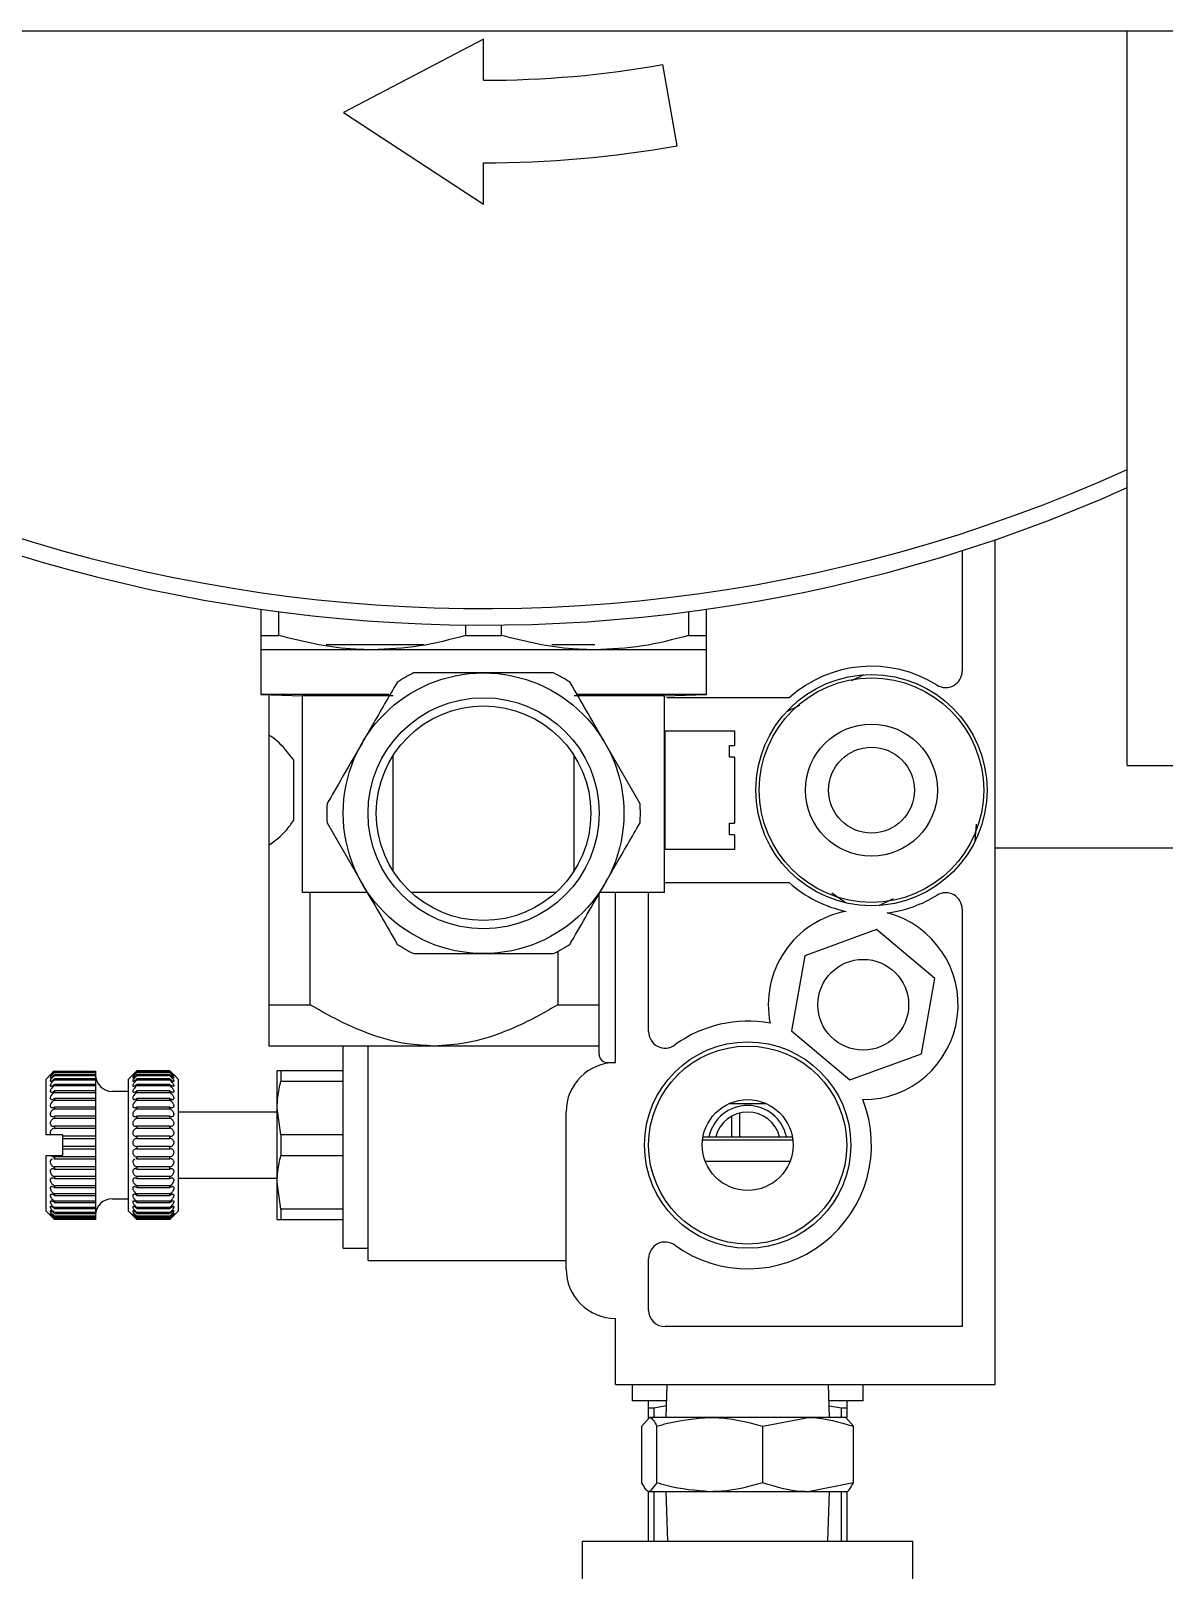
# Model space of a CAD drawing. Header units: inches. Extents: x -347369 to -260369, y 119522 to 149869.
# Drawn here: x -326406.1 to -326337.4, y 136910.9 to 137004.2 of the extents above; entities that cross this region are included whole.
import ezdxf

# ---------------------------------------------------------------- set-up
doc = ezdxf.new("R2010")
doc.units = ezdxf.units.IN
doc.header["$LTSCALE"] = 300
doc.layers.add('MACCHINA', color=40, linetype='Continuous')
doc.layers.add('QUOTE', color=7, linetype='Continuous')

# ---------------------------------------------------------------- blocks, each defined once
blk = doc.blocks.new('A$C27be3406')
at = {"layer": 'MACCHINA'}
for p, q in [((-1220, -1995.5), (-389.21, -1995.5)), ((-956, -2040), (-956, -1995.5)), ((-995, -1996), (-1003.484, -2000.444)), ((-995, -1998.5), (-995, -1996)), ((-983.279, -2002.475), (-984.147, -1997.55)), ((-1003.484, -2000.444), (-995, -2006)), ((-995, -2006), (-995, -2003.5)), ((-964, -2077.5), (-964, -2026.329)), ((-966, -2026.99), (-966, -2034.289)), ((-1008.5, -2030.541), (-1008.5, -2032.134)), ((-1007.412, -2032.134), (-1007.412, -2030.69)), ((-982.588, -2030.69), (-982.588, -2032.134)), ((-981.5, -2032.134), (-981.5, -2030.541)), ((-996.088, -2031.494), (-996.088, -2032.134)), ((-993.912, -2032.134), (-993.912, -2031.494)), ((-1008.5, -2032.134), (-1007.412, -2032.134)), ((-998.596, -2032.7), (-1004.533, -2032.7)), ((-996.088, -2032.134), (-993.912, -2032.134)), ((-988.25, -2032.7), (-990.855, -2032.7)), ((-982.588, -2032.134), (-981.5, -2032.134)), ((-1008.5, -2033), (-1008.5, -2035.7)), ((-981.5, -2033), (-1008.5, -2033)), ((-981.5, -2035.7), (-981.5, -2033)), ((-990.757, -2034.4), (-995, -2034.4)), ((-971.966, -2034.516), (-972.71, -2034.872)), ((-1008.5, -2035.7), (-1005.97, -2035.794)), ((-1000.731, -2035.7), (-1008.5, -2035.7)), ((-1008, -2035.719), (-1008, -2054.5)), ((-981.5, -2035.7), (-989.312, -2035.7)), ((-984.03, -2035.794), (-981.5, -2035.7)), ((-1000.485, -2035.794), (-1005.97, -2035.794)), ((-1005.97, -2047.7), (-1005.97, -2035.794)), ((-984.03, -2035.794), (-989.515, -2035.794)), ((-984.03, -2047.7), (-984.03, -2035.794)), ((-976.489, -2035.9), (-983.891, -2035.9)), ((-975.85, -2036.377), (-976.652, -2036.761)), ((-984, -2037.9), (-979.8, -2037.9)), ((-984, -2045.1), (-984, -2037.9)), ((-979.8, -2037.9), (-979.8, -2038.8)), ((-1000.485, -2046.388), (-1000.485, -2039.412)), ((-989.515, -2046.388), (-989.515, -2039.412)), ((-985.517, -2042.324), (-987.639, -2038.65)), ((-980.1, -2039.5), (-980.1, -2038.8)), ((-980.1, -2038.8), (-979.8, -2038.8)), ((-1006.5, -2043.318), (-1006.5, -2039.682)), ((-979.8, -2039.5), (-980.1, -2039.5)), ((-979.8, -2039.5), (-979.8, -2043.5)), ((-956, -2040), (-808.5, -2040)), ((-1004.483, -2043.476), (-1002.361, -2047.15)), ((-980.1, -2044.2), (-980.1, -2043.5)), ((-980.1, -2043.5), (-979.8, -2043.5)), ((-965.218, -2044.588), (-965.14, -2043.569)), ((-979.8, -2044.2), (-980.1, -2044.2)), ((-979.8, -2044.2), (-979.8, -2045.1)), ((-964, -2045), (-884, -2045)), ((-979.8, -2045.1), (-984, -2045.1)), ((-1002.044, -2047.7), (-1005.97, -2047.7)), ((-1005.5, -2054.5), (-1005.5, -2047.7)), ((-990.617, -2047.7), (-999.383, -2047.7)), ((-988, -2057.5), (-988, -2047.776)), ((-984.03, -2047.7), (-987.956, -2047.7)), ((-987, -2058), (-987, -2047.7)), ((-985, -2056.126), (-985, -2047.7)), ((-984.03, -2047.1), (-976.489, -2047.1)), ((-973.908, -2047.729), (-973.028, -2048.331)), ((-971.034, -2048.484), (-970.16, -2048.065)), ((-966, -2048.711), (-966, -2074)), ((-971.198, -2049.951), (-975.538, -2051.531)), ((-967.66, -2052.92), (-971.198, -2049.951)), ((-999.243, -2051.4), (-995, -2051.4)), ((-990.5, -2051.267), (-990.5, -2054.5)), ((-975.538, -2051.531), (-976.34, -2056.08)), ((-968.462, -2057.469), (-967.66, -2052.92)), ((-1008, -2054.5), (-1005.5, -2054.5)), ((-990.5, -2054.5), (-988, -2054.5)), ((-976.34, -2056.08), (-972.802, -2059.049)), ((-988, -2057), (-1008, -2057)), ((-1003.5, -2069.25), (-1003.5, -2057)), ((-1002, -2070), (-1002, -2057)), ((-987.5, -2058), (-987, -2058)), ((-972.802, -2059.049), (-968.462, -2057.469)), ((-1021.248, -2058.748), (-1021.5, -2059)), ((-1021.5, -2062.375), (-1021.5, -2059)), ((-1021, -2058.507), (-1021, -2058.516)), ((-1021, -2058.516), (-1018.5, -2058.516)), ((-1021, -2058.585), (-1021, -2058.612)), ((-1018.5, -2058.585), (-1021, -2058.585)), ((-1021, -2058.612), (-1018.5, -2058.612)), ((-1021, -2058.75), (-1021, -2058.794)), ((-1018.5, -2058.75), (-1021, -2058.75)), ((-1021, -2058.794), (-1018.5, -2058.794)), ((-1021, -2058.997), (-1021, -2059.057)), ((-1018.5, -2058.997), (-1021, -2058.997)), ((-1021, -2059.057), (-1018.5, -2059.057)), ((-1018.5, -2058.516), (-1018.5, -2067.5)), ((-1016.248, -2058.748), (-1016.5, -2059)), ((-1016.5, -2067), (-1016.5, -2059)), ((-1016, -2058.507), (-1016, -2058.516)), ((-1014, -2058.507), (-1016, -2058.507)), ((-1016, -2058.585), (-1016, -2058.612)), ((-1014, -2058.585), (-1016, -2058.585)), ((-1016, -2058.612), (-1014, -2058.612)), ((-1016, -2058.75), (-1016, -2058.794)), ((-1014, -2058.75), (-1016, -2058.75)), ((-1016, -2058.794), (-1014, -2058.794)), ((-1016, -2058.997), (-1016, -2059.057)), ((-1014, -2058.997), (-1016, -2058.997)), ((-1016, -2059.057), (-1014, -2059.057)), ((-1014, -2058.516), (-1014, -2058.507)), ((-1014, -2058.612), (-1014, -2058.585)), ((-1014, -2058.794), (-1014, -2058.75)), ((-1014, -2059.057), (-1014, -2058.997)), ((-1013.5, -2059), (-1013.752, -2058.748)), ((-1013.5, -2059), (-1013.5, -2067)), ((-1007.5, -2067.5), (-1007.5, -2058.5)), ((-1007.283, -2058.5), (-1007.283, -2059.126)), ((-1003.5, -2058.5), (-1007.283, -2058.5)), ((-1021, -2059.322), (-1021, -2059.397)), ((-1018.5, -2059.322), (-1021, -2059.322)), ((-1021, -2059.397), (-1018.5, -2059.397)), ((-1021, -2059.719), (-1021, -2059.808)), ((-1018.5, -2059.719), (-1021, -2059.719)), ((-1021, -2059.808), (-1018.5, -2059.808)), ((-1016.5, -2059.75), (-1017.5, -2059.75)), ((-1016, -2059.322), (-1016, -2059.397)), ((-1014, -2059.322), (-1016, -2059.322)), ((-1016, -2059.397), (-1014, -2059.397)), ((-1016, -2059.719), (-1016, -2059.808)), ((-1014, -2059.719), (-1016, -2059.719)), ((-1016, -2059.808), (-1014, -2059.808)), ((-1014, -2059.397), (-1014, -2059.322)), ((-1014, -2059.808), (-1014, -2059.719)), ((-1007.283, -2059.126), (-1003.5, -2059.126)), ((-1021, -2060.179), (-1021, -2060.28)), ((-1018.5, -2060.179), (-1021, -2060.179)), ((-1021, -2060.28), (-1018.5, -2060.28)), ((-1021, -2060.695), (-1021, -2060.806)), ((-1018.5, -2060.695), (-1021, -2060.695)), ((-1021, -2060.806), (-1018.5, -2060.806)), ((-1016, -2060.179), (-1016, -2060.28)), ((-1014, -2060.179), (-1016, -2060.179)), ((-1016, -2060.28), (-1014, -2060.28)), ((-1016, -2060.695), (-1016, -2060.806)), ((-1014, -2060.695), (-1016, -2060.695)), ((-1016, -2060.806), (-1014, -2060.806)), ((-1014, -2060.28), (-1014, -2060.179)), ((-1014, -2060.806), (-1014, -2060.695)), ((-1007.283, -2062.374), (-1007.5, -2060.75)), ((-977.854, -2060.5), (-980.146, -2060.5)), ((-1021, -2061.255), (-1021, -2061.374)), ((-1018.5, -2061.255), (-1021, -2061.255)), ((-1021, -2061.374), (-1018.5, -2061.374)), ((-1021, -2061.849), (-1021, -2061.974)), ((-1018.5, -2061.849), (-1021, -2061.849)), ((-1016, -2061.255), (-1016, -2061.374)), ((-1014, -2061.255), (-1016, -2061.255)), ((-1016, -2061.374), (-1014, -2061.374)), ((-1016, -2061.849), (-1016, -2061.974)), ((-1014, -2061.849), (-1016, -2061.849)), ((-1014, -2061.374), (-1014, -2061.255)), ((-1014, -2061.974), (-1014, -2061.849)), ((-1007.5, -2061), (-1013.5, -2061)), ((-990, -2070.5), (-990, -2061)), ((-979.954, -2062.5), (-979.954, -2061.242)), ((-979.5, -2061.064), (-979.5, -2062.5)), ((-1020.5, -2062.375), (-1021.5, -2062.375)), ((-1021, -2061.974), (-1018.5, -2061.974)), ((-1020.5, -2062.375), (-1020.5, -2063.625)), ((-1018.5, -2062.466), (-1020.5, -2062.466)), ((-1020.5, -2062.593), (-1018.5, -2062.593)), ((-1016, -2061.974), (-1014, -2061.974)), ((-1016, -2062.466), (-1016, -2062.593)), ((-1014, -2062.466), (-1016, -2062.466)), ((-1016, -2062.593), (-1014, -2062.593)), ((-1014, -2062.593), (-1014, -2062.466)), ((-1007.283, -2062.374), (-1007.283, -2063.626)), ((-1003.5, -2062.374), (-1007.283, -2062.374)), ((-976.266, -2062.7), (-981.734, -2062.7)), ((-981.704, -2062.5), (-976.296, -2062.5)), ((-1021.5, -2067), (-1021.5, -2063.625)), ((-1021.5, -2063.625), (-1020.5, -2063.625)), ((-1018.5, -2063.718), (-1021, -2063.718)), ((-1021, -2063.718), (-1021, -2063.844)), ((-1018.5, -2063.093), (-1020.5, -2063.093)), ((-1020.5, -2063.221), (-1018.5, -2063.221)), ((-1016, -2063.093), (-1016, -2063.221)), ((-1014, -2063.093), (-1016, -2063.093)), ((-1016, -2063.221), (-1014, -2063.221)), ((-1016, -2063.718), (-1016, -2063.844)), ((-1014, -2063.718), (-1016, -2063.718)), ((-1014, -2063.221), (-1014, -2063.093)), ((-1014, -2063.844), (-1014, -2063.718)), ((-1007.283, -2063.626), (-1003.5, -2063.626)), ((-1021, -2063.844), (-1021.052, -2063.846)), ((-1021, -2063.844), (-1018.5, -2063.844)), ((-1021, -2064.329), (-1021, -2064.451)), ((-1018.5, -2064.329), (-1021, -2064.329)), ((-1021, -2064.451), (-1018.5, -2064.451)), ((-1016, -2063.844), (-1016.052, -2063.846)), ((-1016, -2063.844), (-1014, -2063.844)), ((-1016, -2064.329), (-1016, -2064.451)), ((-1014, -2064.329), (-1016, -2064.329)), ((-1016, -2064.451), (-1014, -2064.451)), ((-1014, -2064.451), (-1014, -2064.329)), ((-976.438, -2064), (-981.562, -2064)), ((-1021, -2064.915), (-1021, -2065.03)), ((-1018.5, -2064.915), (-1021, -2064.915)), ((-1021, -2065.03), (-1018.5, -2065.03)), ((-1021, -2065.463), (-1021, -2065.569)), ((-1018.5, -2065.463), (-1021, -2065.463)), ((-1021, -2065.569), (-1018.5, -2065.569)), ((-1016, -2064.915), (-1016, -2065.03)), ((-1014, -2064.915), (-1016, -2064.915)), ((-1016, -2065.03), (-1014, -2065.03)), ((-1016, -2065.463), (-1016, -2065.569)), ((-1014, -2065.463), (-1016, -2065.463)), ((-1016, -2065.569), (-1014, -2065.569)), ((-1014, -2065.03), (-1014, -2064.915)), ((-1014, -2065.569), (-1014, -2065.463)), ((-1013.5, -2065), (-1007.5, -2065)), ((-1007.283, -2066.874), (-1007.5, -2065.25)), ((-1021, -2065.963), (-1021, -2066.058)), ((-1018.5, -2065.963), (-1021, -2065.963)), ((-1021, -2066.058), (-1018.5, -2066.058)), ((-1021, -2066.406), (-1021, -2066.488)), ((-1018.5, -2066.406), (-1021, -2066.406)), ((-1021, -2066.488), (-1018.5, -2066.488)), ((-1017.5, -2066.25), (-1016.5, -2066.25)), ((-1016, -2065.963), (-1016, -2066.058)), ((-1014, -2065.963), (-1016, -2065.963)), ((-1016, -2066.058), (-1014, -2066.058)), ((-1016, -2066.406), (-1016, -2066.488)), ((-1014, -2066.406), (-1016, -2066.406)), ((-1016, -2066.488), (-1014, -2066.488)), ((-1014, -2066.058), (-1014, -2065.963)), ((-1014, -2066.488), (-1014, -2066.406)), ((-1021.5, -2067), (-1021, -2067.5)), ((-1021, -2066.782), (-1021, -2066.85)), ((-1018.5, -2066.782), (-1021, -2066.782)), ((-1021, -2066.85), (-1018.5, -2066.85)), ((-1021, -2067.084), (-1021, -2067.137)), ((-1018.5, -2067.084), (-1021, -2067.084)), ((-1021, -2067.137), (-1018.5, -2067.137)), ((-1021, -2067.308), (-1021, -2067.343)), ((-1018.5, -2067.308), (-1021, -2067.308)), ((-1021, -2067.343), (-1018.5, -2067.343)), ((-1021, -2067.447), (-1021, -2067.465)), ((-1018.5, -2067.447), (-1021, -2067.447)), ((-1016.5, -2067), (-1016, -2067.5)), ((-1016, -2066.782), (-1016, -2066.85)), ((-1014, -2066.782), (-1016, -2066.782)), ((-1016, -2066.85), (-1014, -2066.85)), ((-1016, -2067.084), (-1016, -2067.137)), ((-1014, -2067.084), (-1016, -2067.084)), ((-1016, -2067.137), (-1014, -2067.137)), ((-1016, -2067.308), (-1016, -2067.343)), ((-1014, -2067.308), (-1016, -2067.308)), ((-1016, -2067.343), (-1014, -2067.343)), ((-1016, -2067.447), (-1016, -2067.465)), ((-1014, -2067.447), (-1016, -2067.447)), ((-1014, -2066.85), (-1014, -2066.782)), ((-1014, -2067.5), (-1013.5, -2067)), ((-1014, -2067.137), (-1014, -2067.084)), ((-1014, -2067.343), (-1014, -2067.308)), ((-1014, -2067.465), (-1014, -2067.447)), ((-1003.5, -2066.874), (-1007.283, -2066.874)), ((-1007.283, -2066.874), (-1007.283, -2067.5)), ((-1021, -2067.465), (-1018.5, -2067.465)), ((-1021, -2067.5), (-1021, -2067.5)), ((-1018.5, -2067.5), (-1021, -2067.5)), ((-1016, -2067.465), (-1014, -2067.465)), ((-1016, -2067.5), (-1016, -2067.5)), ((-1014, -2067.5), (-1016, -2067.5)), ((-1014, -2067.5), (-1014, -2067.5)), ((-1007.283, -2067.5), (-1003.5, -2067.5)), ((-1003.5, -2069.25), (-1002, -2069.25)), ((-1002, -2070), (-990, -2070)), ((-985, -2073), (-985, -2069.874)), ((-987, -2077.5), (-987, -2073.5)), ((-966, -2074), (-984, -2074)), ((-987, -2077.5), (-964, -2077.5)), ((-986, -2077.5), (-986, -2078.5)), ((-983.888, -2077.5), (-983.958, -2079.5)), ((-974.042, -2079.5), (-974.112, -2077.5)), ((-972, -2078.5), (-972, -2077.5)), ((-983.923, -2078.5), (-986, -2078.5)), ((-972, -2078.5), (-974.077, -2078.5)), ((-985.403, -2080.036), (-984.948, -2079.5)), ((-984.678, -2078.933), (-985, -2078.933)), ((-985, -2079.561), (-985, -2078.933)), ((-973, -2079.5), (-984.948, -2079.5)), ((-983.934, -2078.792), (-984.678, -2078.933)), ((-984.678, -2078.933), (-984.678, -2079.5)), ((-978.089, -2080.036), (-975.343, -2079.5)), ((-973.322, -2078.933), (-974.066, -2078.813)), ((-973.322, -2079.5), (-973.322, -2078.933)), ((-973, -2078.933), (-973.322, -2078.933)), ((-972.597, -2080.036), (-973.052, -2079.5)), ((-973, -2078.933), (-973, -2079.5)), ((-985.403, -2083.464), (-985.403, -2080.036)), ((-984.493, -2083.464), (-984.493, -2080.036)), ((-978.089, -2083.464), (-978.089, -2080.036)), ((-972.597, -2083.464), (-972.597, -2080.036)), ((-985, -2087), (-985, -2084.006)), ((-984.493, -2083.464), (-984.948, -2084)), ((-973, -2084), (-984.948, -2084)), ((-984.678, -2084), (-984.678, -2087)), ((-983.958, -2084), (-983.854, -2087)), ((-972.597, -2083.464), (-975.343, -2084)), ((-974.146, -2087), (-974.042, -2084)), ((-973.322, -2087), (-973.322, -2084)), ((-973, -2084), (-973, -2087)), ((-989, -2087), (-969, -2087)), ((-989, -2137), (-989, -2087)), ((-969, -2137), (-969, -2087))]:
    blk.add_line(p, q, dxfattribs=at)
at = {"layer": 'MACCHINA', "flags": 128}
for points in [[(-1021.11, -2063.847), (-1021.114, -2063.847), (-1021.186, -2063.884), (-1021.226, -2063.933), (-1021.246, -2063.986), (-1021.249, -2064.049), (-1021.237, -2064.106), (-1021.205, -2064.173), (-1021.145, -2064.247), (-1021.046, -2064.313), (-1021, -2064.329)], [(-1016.11, -2063.847), (-1016.114, -2063.847), (-1016.186, -2063.884), (-1016.226, -2063.933), (-1016.246, -2063.986), (-1016.249, -2064.049), (-1016.237, -2064.106), (-1016.205, -2064.173), (-1016.145, -2064.247), (-1016.046, -2064.313), (-1016, -2064.329)]]:
    blk.add_lwpolyline(points, dxfattribs=at)
at = {"layer": 'MACCHINA'}
for centre, radius in [((-995, -2042.9), 8.5), ((-971.5, -2041.5), 7), ((-971.5, -2041.5), 6.8), ((-995, -2042.9), 7), ((-995, -2042.9), 6.5), ((-971.5, -2041.5), 4), ((-971.5, -2041.5), 2.6), ((-972, -2054.5), 2.75), ((-979, -2063), 6.25), ((-979, -2063), 6), ((-979, -2063), 2.75)]:
    blk.add_circle(centre, radius, dxfattribs=at)
for centre, radius, start, end in [((-995, -1936), 62.5, 270, 280), ((-995, -1936), 94.5, 224.84682, 294.37446), ((-995, -1936), 67.5, 270, 280), ((-995, -1936), 95.5, 229.43756, 294.10292), ((-995, -2042.9), 9.5, 116.52535, 123.47465), ((-995, -2042.9), 9.5, 56.52535, 63.47465), ((-971.5, -2041.5), 7.5, 58.03428, 131.69755), ((-967, -2034.289), 1, 238.03428, 0), ((-995, -2042.9), 9.5, 176.52535, 183.47465), ((-995, -2042.9), 9.5, 356.52535, 3.47465), ((-971.5, -2041.5), 7.5, 228.30245, 258.24349), ((-971.5, -2041.5), 7.5, 277.35132, 301.96572), ((-967, -2048.711), 1, 0, 121.96572), ((-972, -2054.5), 5.75, 100.30035, 191.27803), ((-972, -2054.5), 5.75, 269.77705, 75.29445), ((-995, -2042.9), 9.5, 236.52535, 243.47465), ((-995, -2042.9), 9.5, 296.52535, 303.47465), ((-984, -2056.126), 1, 180, 306.03188), ((-979, -2063), 7.5, 79.54453, 126.03188), ((-987, -2061), 3, 90, 180), ((-987.5, -2057.5), 0.5, 180, 270), ((-1017.5, -2058.75), 1, 180, 270), ((-979, -2063), 7.5, 233.96812, 21.51055), ((-979, -2063), 2.4, 12.0247, 167.87663), ((-979, -2063), 2, 14.47751, 165.5848), ((-1017.5, -2067.25), 1, 90, 180), ((-984, -2069.874), 1, 53.96812, 180), ((-987, -2070.5), 3, 180, 270), ((-984, -2073), 1, 180, 270)]:
    blk.add_arc(centre, radius, start, end, dxfattribs=at)
for points, knots in [([(-1008.5, -2032.134), (-1008.5, -2032.329), (-1008.5, -2032.833), (-1008.5, -2032.937), (-1008.5, -2033)], [0, 0, 0, 0, 0.38716, 1, 1, 1, 1]), ([(-1001.75, -2033), (-1002.197, -2032.991), (-1004.105, -2032.951), (-1005.978, -2032.488), (-1007.412, -2032.134)], [0, 0, 0, 0, 0.2341, 1, 1, 1, 1]), ([(-996.088, -2032.134), (-997.013, -2032.379), (-998.877, -2032.872), (-1000.788, -2032.957), (-1001.75, -2033)], [0, 0, 0, 0, 0.496416, 1, 1, 1, 1]), ([(-988.25, -2033), (-988.697, -2032.991), (-990.605, -2032.951), (-992.478, -2032.488), (-993.912, -2032.134)], [0, 0, 0, 0, 0.2340995, 1, 1, 1, 1]), ([(-982.588, -2032.134), (-983.513, -2032.379), (-985.377, -2032.872), (-987.288, -2032.957), (-988.25, -2033)], [0, 0, 0, 0, 0.496416, 1, 1, 1, 1]), ([(-981.5, -2033), (-981.5, -2032.937), (-981.5, -2032.833), (-981.5, -2032.329), (-981.5, -2032.134)], [0, 0, 0, 0, 0.61284, 1, 1, 1, 1]), ([(-995, -2034.4), (-995.116, -2034.4), (-996.545, -2034.4), (-997.951, -2034.4), (-999.243, -2034.4)], [0, 0, 0, 0, 0.081453, 1, 1, 1, 1]), ([(-1000.24, -2034.976), (-1000.74, -2035.842), (-1001.441, -2037.056), (-1002.156, -2038.295), (-1002.361, -2038.65)], [0, 0, 0, 0, 0.713941, 1, 1, 1, 1]), ([(-987.639, -2038.65), (-987.697, -2038.549), (-988.411, -2037.312), (-989.114, -2036.094), (-989.76, -2034.976)], [0, 0, 0, 0, 0.081453, 1, 1, 1, 1]), ([(-1006.5, -2039.682), (-1006.831, -2039.251), (-1007.314, -2038.62), (-1007.835, -2038.28), (-1008, -2038.172)], [0, 0, 0, 0, 0.6843537, 1, 1, 1, 1]), ([(-1002.361, -2038.65), (-1003.001, -2039.758), (-1003.717, -2040.998), (-1004.409, -2042.197), (-1004.483, -2042.324)], [0, 0, 0, 0, 0.894191, 1, 1, 1, 1]), ([(-1008, -2044.828), (-1007.638, -2044.57), (-1007.106, -2044.192), (-1006.647, -2043.53), (-1006.5, -2043.318)], [0, 0, 0, 0, 0.6802041, 1, 1, 1, 1]), ([(-987.639, -2047.15), (-987.434, -2046.795), (-986.718, -2045.556), (-986.018, -2044.342), (-985.517, -2043.476)], [0, 0, 0, 0, 0.286059, 1, 1, 1, 1]), ([(-1002.361, -2047.15), (-1002.303, -2047.251), (-1001.589, -2048.488), (-1000.886, -2049.706), (-1000.24, -2050.824)], [0, 0, 0, 0, 0.081453, 1, 1, 1, 1]), ([(-989.76, -2050.824), (-989.687, -2050.697), (-988.994, -2049.498), (-988.279, -2048.258), (-987.639, -2047.15)], [0, 0, 0, 0, 0.1058091, 1, 1, 1, 1]), ([(-995, -2051.4), (-994.884, -2051.4), (-993.455, -2051.4), (-992.049, -2051.4), (-990.757, -2051.4)], [0, 0, 0, 0, 0.081453, 1, 1, 1, 1]), ([(-1008, -2054.5), (-1008, -2054.782), (-1008, -2055.45), (-1008, -2056.316), (-1008, -2056.907), (-1008, -2056.973), (-1008, -2057)], [0, 0, 0, 0, 0.210801, 0.499638, 0.794871, 1, 1, 1, 1]), ([(-998, -2057), (-998.547, -2056.973), (-999.863, -2056.908), (-1001.904, -2056.323), (-1003.843, -2055.459), (-1005.013, -2054.782), (-1005.5, -2054.5)], [0, 0, 0, 0, 0.205126, 0.49303, 0.789201, 1, 1, 1, 1]), ([(-990.5, -2054.5), (-990.855, -2054.708), (-991.895, -2055.315), (-993.715, -2056.177), (-995.882, -2056.876), (-997.346, -2056.962), (-998, -2057)], [0, 0, 0, 0, 0.154282, 0.451586, 0.754977, 1, 1, 1, 1]), ([(-1021, -2058.516), (-1021.039, -2058.555), (-1021.105, -2058.621), (-1021.182, -2058.703), (-1021.226, -2058.754), (-1021.249, -2058.784), (-1021.252, -2058.796), (-1021.238, -2058.792), (-1021.203, -2058.768), (-1021.138, -2058.715), (-1021.065, -2058.649), (-1021.015, -2058.6), (-1021, -2058.585)], [0, 0, 0, 0, 0.173985, 0.295193, 0.383236, 0.452669, 0.522467, 0.584636, 0.665137, 0.776205, 0.930891, 1, 1, 1, 1]), ([(-1021, -2058.612), (-1021.039, -2058.651), (-1021.105, -2058.716), (-1021.182, -2058.804), (-1021.226, -2058.863), (-1021.249, -2058.901), (-1021.252, -2058.922), (-1021.238, -2058.927), (-1021.203, -2058.913), (-1021.138, -2058.87), (-1021.065, -2058.811), (-1021.015, -2058.764), (-1021, -2058.75)], [0, 0, 0, 0, 0.173985, 0.295193, 0.383236, 0.452669, 0.522467, 0.584636, 0.665137, 0.776205, 0.930891, 1, 1, 1, 1]), ([(-1021, -2058.794), (-1021.039, -2058.831), (-1021.105, -2058.895), (-1021.182, -2058.987), (-1021.226, -2059.052), (-1021.249, -2059.098), (-1021.252, -2059.127), (-1021.238, -2059.141), (-1021.203, -2059.138), (-1021.138, -2059.106), (-1021.065, -2059.054), (-1021.015, -2059.01), (-1021, -2058.997)], [0, 0, 0, 0, 0.1739848, 0.2951933, 0.3832359, 0.452669, 0.522467, 0.584636, 0.6651371, 0.7762046, 0.9308915, 1, 1, 1, 1]), ([(-1021, -2059.057), (-1021.039, -2059.093), (-1021.105, -2059.154), (-1021.182, -2059.249), (-1021.226, -2059.318), (-1021.249, -2059.371), (-1021.252, -2059.408), (-1021.238, -2059.431), (-1021.203, -2059.437), (-1021.138, -2059.418), (-1021.065, -2059.374), (-1021.015, -2059.334), (-1021, -2059.322)], [0, 0, 0, 0, 0.173985, 0.295193, 0.383236, 0.452669, 0.522467, 0.584636, 0.665137, 0.776205, 0.930891, 1, 1, 1, 1]), ([(-1021.248, -2058.748), (-1021.249, -2058.749), (-1021.251, -2058.751), (-1021.237, -2058.738), (-1021.203, -2058.706), (-1021.138, -2058.643), (-1021.065, -2058.572), (-1021.015, -2058.522), (-1021, -2058.507)], [0, 0, 0, 0, 0.04548, 0.169747, 0.330657, 0.552665, 0.861862, 1, 1, 1, 1]), ([(-1021, -2058.507), (-1021.04, -2058.546), (-1021.087, -2058.593), (-1021.127, -2058.632), (-1021.133, -2058.638)], [0, 0, 0, 0, 0.842811, 1, 1, 1, 1]), ([(-1016, -2058.516), (-1016.039, -2058.555), (-1016.105, -2058.621), (-1016.182, -2058.703), (-1016.226, -2058.754), (-1016.249, -2058.784), (-1016.252, -2058.796), (-1016.238, -2058.792), (-1016.203, -2058.768), (-1016.138, -2058.715), (-1016.065, -2058.649), (-1016.015, -2058.6), (-1016, -2058.585)], [0, 0, 0, 0, 0.173985, 0.295193, 0.383236, 0.452669, 0.522467, 0.584636, 0.665137, 0.776205, 0.930891, 1, 1, 1, 1]), ([(-1016, -2058.612), (-1016.039, -2058.651), (-1016.105, -2058.716), (-1016.182, -2058.804), (-1016.226, -2058.863), (-1016.249, -2058.901), (-1016.252, -2058.922), (-1016.238, -2058.927), (-1016.203, -2058.913), (-1016.138, -2058.87), (-1016.065, -2058.811), (-1016.015, -2058.764), (-1016, -2058.75)], [0, 0, 0, 0, 0.173985, 0.295193, 0.383236, 0.452669, 0.522467, 0.584636, 0.665137, 0.776205, 0.930891, 1, 1, 1, 1]), ([(-1016, -2058.794), (-1016.039, -2058.831), (-1016.105, -2058.895), (-1016.182, -2058.987), (-1016.226, -2059.052), (-1016.249, -2059.098), (-1016.252, -2059.127), (-1016.238, -2059.141), (-1016.203, -2059.138), (-1016.138, -2059.106), (-1016.065, -2059.054), (-1016.015, -2059.01), (-1016, -2058.997)], [0, 0, 0, 0, 0.173985, 0.295193, 0.383236, 0.452669, 0.522467, 0.584636, 0.665137, 0.776205, 0.930891, 1, 1, 1, 1]), ([(-1016, -2059.057), (-1016.039, -2059.093), (-1016.105, -2059.154), (-1016.182, -2059.249), (-1016.226, -2059.318), (-1016.249, -2059.371), (-1016.252, -2059.408), (-1016.238, -2059.431), (-1016.203, -2059.437), (-1016.138, -2059.418), (-1016.065, -2059.374), (-1016.015, -2059.334), (-1016, -2059.322)], [0, 0, 0, 0, 0.173985, 0.295193, 0.383236, 0.452669, 0.522467, 0.584636, 0.665137, 0.776205, 0.930891, 1, 1, 1, 1]), ([(-1016.248, -2058.748), (-1016.249, -2058.749), (-1016.251, -2058.751), (-1016.237, -2058.738), (-1016.203, -2058.706), (-1016.138, -2058.643), (-1016.065, -2058.572), (-1016.015, -2058.522), (-1016, -2058.507)], [0, 0, 0, 0, 0.04548, 0.169747, 0.330657, 0.552665, 0.861862, 1, 1, 1, 1]), ([(-1016, -2058.507), (-1016.04, -2058.546), (-1016.087, -2058.593), (-1016.127, -2058.632), (-1016.133, -2058.638)], [0, 0, 0, 0, 0.842811, 1, 1, 1, 1]), ([(-1014, -2058.507), (-1013.961, -2058.545), (-1013.895, -2058.611), (-1013.818, -2058.685), (-1013.774, -2058.727), (-1013.752, -2058.748), (-1013.752, -2058.748), (-1013.752, -2058.748)], [0, 0, 0, 0, 0.3481687, 0.5907245, 0.7669103, 0.9058561, 1, 1, 1, 1]), ([(-1014, -2058.585), (-1013.961, -2058.623), (-1013.895, -2058.686), (-1013.818, -2058.751), (-1013.774, -2058.785), (-1013.751, -2058.796), (-1013.748, -2058.791), (-1013.762, -2058.768), (-1013.797, -2058.727), (-1013.862, -2058.656), (-1013.935, -2058.581), (-1013.985, -2058.531), (-1014, -2058.516)], [0, 0, 0, 0, 0.173985, 0.295193, 0.383236, 0.452669, 0.522467, 0.584636, 0.665137, 0.776205, 0.930891, 1, 1, 1, 1]), ([(-1014, -2058.75), (-1013.961, -2058.785), (-1013.895, -2058.845), (-1013.818, -2058.9), (-1013.774, -2058.924), (-1013.751, -2058.926), (-1013.748, -2058.911), (-1013.762, -2058.88), (-1013.797, -2058.831), (-1013.862, -2058.753), (-1013.935, -2058.676), (-1013.985, -2058.627), (-1014, -2058.612)], [0, 0, 0, 0, 0.173985, 0.295193, 0.383236, 0.452669, 0.522467, 0.584636, 0.665137, 0.776205, 0.930891, 1, 1, 1, 1]), ([(-1014, -2058.997), (-1013.961, -2059.03), (-1013.895, -2059.085), (-1013.818, -2059.129), (-1013.774, -2059.142), (-1013.751, -2059.135), (-1013.748, -2059.111), (-1013.762, -2059.073), (-1013.797, -2059.016), (-1013.862, -2058.933), (-1013.935, -2058.855), (-1013.985, -2058.808), (-1014, -2058.794)], [0, 0, 0, 0, 0.173985, 0.295193, 0.383236, 0.452669, 0.522467, 0.584636, 0.665137, 0.776205, 0.930891, 1, 1, 1, 1]), ([(-1014, -2059.322), (-1013.961, -2059.352), (-1013.895, -2059.402), (-1013.818, -2059.433), (-1013.774, -2059.436), (-1013.751, -2059.419), (-1013.748, -2059.387), (-1013.762, -2059.341), (-1013.797, -2059.279), (-1013.862, -2059.193), (-1013.935, -2059.115), (-1013.985, -2059.071), (-1014, -2059.057)], [0, 0, 0, 0, 0.1739848, 0.2951933, 0.3832359, 0.452669, 0.522467, 0.584636, 0.6651371, 0.7762046, 0.9308915, 1, 1, 1, 1]), ([(-1007.283, -2058.5), (-1007.336, -2058.5), (-1007.462, -2058.5), (-1007.486, -2058.5), (-1007.5, -2058.5)], [0, 0, 0, 0, 0.41795, 1, 1, 1, 1]), ([(-1021, -2059.397), (-1021.039, -2059.431), (-1021.105, -2059.487), (-1021.182, -2059.583), (-1021.226, -2059.656), (-1021.249, -2059.714), (-1021.252, -2059.758), (-1021.238, -2059.789), (-1021.203, -2059.806), (-1021.138, -2059.799), (-1021.065, -2059.765), (-1021.015, -2059.73), (-1021, -2059.719)], [0, 0, 0, 0, 0.173985, 0.295193, 0.383236, 0.452669, 0.522467, 0.584636, 0.665137, 0.776205, 0.930891, 1, 1, 1, 1]), ([(-1021, -2059.808), (-1021.039, -2059.838), (-1021.105, -2059.889), (-1021.182, -2059.983), (-1021.226, -2060.059), (-1021.249, -2060.122), (-1021.252, -2060.172), (-1021.238, -2060.211), (-1021.203, -2060.238), (-1021.138, -2060.242), (-1021.065, -2060.218), (-1021.015, -2060.189), (-1021, -2060.179)], [0, 0, 0, 0, 0.173985, 0.295193, 0.383236, 0.452669, 0.522467, 0.584636, 0.665137, 0.776205, 0.930891, 1, 1, 1, 1]), ([(-1016, -2059.397), (-1016.039, -2059.431), (-1016.105, -2059.487), (-1016.182, -2059.583), (-1016.226, -2059.656), (-1016.249, -2059.714), (-1016.252, -2059.758), (-1016.238, -2059.789), (-1016.203, -2059.806), (-1016.138, -2059.799), (-1016.065, -2059.765), (-1016.015, -2059.73), (-1016, -2059.719)], [0, 0, 0, 0, 0.1739848, 0.2951933, 0.3832359, 0.452669, 0.522467, 0.584636, 0.6651371, 0.7762046, 0.9308915, 1, 1, 1, 1]), ([(-1016, -2059.808), (-1016.039, -2059.838), (-1016.105, -2059.889), (-1016.182, -2059.983), (-1016.226, -2060.059), (-1016.249, -2060.122), (-1016.252, -2060.172), (-1016.238, -2060.211), (-1016.203, -2060.238), (-1016.138, -2060.242), (-1016.065, -2060.218), (-1016.015, -2060.189), (-1016, -2060.179)], [0, 0, 0, 0, 0.173985, 0.295193, 0.383236, 0.452669, 0.522467, 0.584636, 0.665137, 0.776205, 0.930891, 1, 1, 1, 1]), ([(-1014, -2059.719), (-1013.961, -2059.744), (-1013.895, -2059.788), (-1013.818, -2059.807), (-1013.774, -2059.798), (-1013.751, -2059.772), (-1013.748, -2059.733), (-1013.762, -2059.681), (-1013.797, -2059.614), (-1013.862, -2059.526), (-1013.935, -2059.45), (-1013.985, -2059.41), (-1014, -2059.397)], [0, 0, 0, 0, 0.173985, 0.295193, 0.383236, 0.452669, 0.522467, 0.584636, 0.665137, 0.776205, 0.930891, 1, 1, 1, 1]), ([(-1014, -2060.179), (-1013.961, -2060.201), (-1013.895, -2060.237), (-1013.818, -2060.242), (-1013.774, -2060.224), (-1013.751, -2060.189), (-1013.748, -2060.143), (-1013.762, -2060.086), (-1013.797, -2060.015), (-1013.862, -2059.927), (-1013.935, -2059.855), (-1013.985, -2059.819), (-1014, -2059.808)], [0, 0, 0, 0, 0.173985, 0.295193, 0.383236, 0.452669, 0.522467, 0.584636, 0.665137, 0.776205, 0.930891, 1, 1, 1, 1]), ([(-1007.5, -2060.75), (-1007.493, -2060.53), (-1007.477, -2059.983), (-1007.356, -2059.447), (-1007.283, -2059.126)], [0, 0, 0, 0, 0.403097, 1, 1, 1, 1]), ([(-1021, -2060.28), (-1021.039, -2060.307), (-1021.105, -2060.352), (-1021.182, -2060.443), (-1021.226, -2060.519), (-1021.249, -2060.585), (-1021.252, -2060.641), (-1021.238, -2060.687), (-1021.203, -2060.723), (-1021.138, -2060.74), (-1021.065, -2060.726), (-1021.015, -2060.702), (-1021, -2060.695)], [0, 0, 0, 0, 0.173985, 0.295193, 0.383236, 0.452669, 0.522467, 0.584636, 0.665137, 0.776205, 0.930891, 1, 1, 1, 1]), ([(-1021, -2060.806), (-1021.039, -2060.828), (-1021.105, -2060.866), (-1021.182, -2060.952), (-1021.226, -2061.028), (-1021.249, -2061.096), (-1021.252, -2061.155), (-1021.238, -2061.207), (-1021.203, -2061.252), (-1021.138, -2061.281), (-1021.065, -2061.278), (-1021.015, -2061.261), (-1021, -2061.255)], [0, 0, 0, 0, 0.173985, 0.295193, 0.383236, 0.452669, 0.522467, 0.584636, 0.665137, 0.776205, 0.930891, 1, 1, 1, 1]), ([(-1016, -2060.28), (-1016.039, -2060.307), (-1016.105, -2060.352), (-1016.182, -2060.443), (-1016.226, -2060.519), (-1016.249, -2060.585), (-1016.252, -2060.641), (-1016.238, -2060.687), (-1016.203, -2060.723), (-1016.138, -2060.74), (-1016.065, -2060.726), (-1016.015, -2060.702), (-1016, -2060.695)], [0, 0, 0, 0, 0.173985, 0.295193, 0.383236, 0.452669, 0.522467, 0.584636, 0.665137, 0.776205, 0.930891, 1, 1, 1, 1]), ([(-1016, -2060.806), (-1016.039, -2060.828), (-1016.105, -2060.866), (-1016.182, -2060.952), (-1016.226, -2061.028), (-1016.249, -2061.096), (-1016.252, -2061.155), (-1016.238, -2061.207), (-1016.203, -2061.252), (-1016.138, -2061.281), (-1016.065, -2061.278), (-1016.015, -2061.261), (-1016, -2061.255)], [0, 0, 0, 0, 0.1739848, 0.2951933, 0.3832359, 0.452669, 0.522467, 0.584636, 0.6651371, 0.7762046, 0.9308915, 1, 1, 1, 1]), ([(-1014, -2060.695), (-1013.961, -2060.711), (-1013.895, -2060.739), (-1013.818, -2060.732), (-1013.774, -2060.703), (-1013.751, -2060.66), (-1013.748, -2060.608), (-1013.762, -2060.547), (-1013.797, -2060.475), (-1013.862, -2060.388), (-1013.935, -2060.321), (-1013.985, -2060.29), (-1014, -2060.28)], [0, 0, 0, 0, 0.1739848, 0.2951933, 0.3832359, 0.452669, 0.522467, 0.584636, 0.6651371, 0.7762046, 0.9308915, 1, 1, 1, 1]), ([(-1014, -2061.255), (-1013.961, -2061.266), (-1013.895, -2061.286), (-1013.818, -2061.265), (-1013.774, -2061.227), (-1013.751, -2061.177), (-1013.748, -2061.12), (-1013.762, -2061.056), (-1013.797, -2060.983), (-1013.862, -2060.899), (-1013.935, -2060.839), (-1013.985, -2060.814), (-1014, -2060.806)], [0, 0, 0, 0, 0.173985, 0.295193, 0.383236, 0.452669, 0.522467, 0.584636, 0.665137, 0.776205, 0.930891, 1, 1, 1, 1]), ([(-1021, -2061.374), (-1021.039, -2061.392), (-1021.105, -2061.421), (-1021.182, -2061.501), (-1021.226, -2061.575), (-1021.249, -2061.643), (-1021.252, -2061.706), (-1021.238, -2061.763), (-1021.203, -2061.815), (-1021.138, -2061.856), (-1021.065, -2061.864), (-1021.015, -2061.853), (-1021, -2061.849)], [0, 0, 0, 0, 0.173985, 0.295193, 0.383236, 0.452669, 0.522467, 0.584636, 0.665137, 0.776205, 0.930891, 1, 1, 1, 1]), ([(-1016, -2061.374), (-1016.039, -2061.392), (-1016.105, -2061.421), (-1016.182, -2061.501), (-1016.226, -2061.575), (-1016.249, -2061.643), (-1016.252, -2061.706), (-1016.238, -2061.763), (-1016.203, -2061.815), (-1016.138, -2061.856), (-1016.065, -2061.864), (-1016.015, -2061.853), (-1016, -2061.849)], [0, 0, 0, 0, 0.173985, 0.295193, 0.383236, 0.452669, 0.522467, 0.584636, 0.665137, 0.776205, 0.930891, 1, 1, 1, 1]), ([(-1014, -2061.849), (-1013.961, -2061.855), (-1013.895, -2061.866), (-1013.818, -2061.832), (-1013.774, -2061.785), (-1013.751, -2061.729), (-1013.748, -2061.669), (-1013.762, -2061.603), (-1013.797, -2061.531), (-1013.862, -2061.452), (-1013.935, -2061.399), (-1013.985, -2061.38), (-1014, -2061.374)], [0, 0, 0, 0, 0.173985, 0.295193, 0.383236, 0.452669, 0.522467, 0.584636, 0.665137, 0.776205, 0.930891, 1, 1, 1, 1]), ([(-1021, -2061.974), (-1021.039, -2061.986), (-1021.105, -2062.008), (-1021.182, -2062.079), (-1021.226, -2062.149), (-1021.249, -2062.217), (-1021.252, -2062.281), (-1021.24, -2062.336), (-1021.225, -2062.362), (-1021.218, -2062.375)], [0, 0, 0, 0, 0.272464, 0.462279, 0.600155, 0.708889, 0.818194, 0.915552, 1, 1, 1, 1]), ([(-1016, -2061.974), (-1016.039, -2061.986), (-1016.105, -2062.008), (-1016.182, -2062.079), (-1016.226, -2062.149), (-1016.249, -2062.217), (-1016.252, -2062.281), (-1016.238, -2062.343), (-1016.203, -2062.402), (-1016.138, -2062.453), (-1016.065, -2062.472), (-1016.015, -2062.467), (-1016, -2062.466)], [0, 0, 0, 0, 0.173985, 0.295193, 0.383236, 0.452669, 0.522467, 0.584636, 0.665137, 0.776205, 0.930891, 1, 1, 1, 1]), ([(-1016, -2062.593), (-1016.039, -2062.601), (-1016.105, -2062.613), (-1016.182, -2062.675), (-1016.226, -2062.74), (-1016.249, -2062.807), (-1016.252, -2062.871), (-1016.238, -2062.935), (-1016.203, -2063), (-1016.138, -2063.06), (-1016.065, -2063.09), (-1016.015, -2063.092), (-1016, -2063.093)], [0, 0, 0, 0, 0.173985, 0.295193, 0.383236, 0.452669, 0.522467, 0.584636, 0.665137, 0.776205, 0.930891, 1, 1, 1, 1]), ([(-1014, -2062.466), (-1013.961, -2062.467), (-1013.895, -2062.468), (-1013.818, -2062.422), (-1013.774, -2062.367), (-1013.751, -2062.306), (-1013.748, -2062.243), (-1013.762, -2062.177), (-1013.797, -2062.107), (-1013.862, -2062.034), (-1013.935, -2061.99), (-1013.985, -2061.978), (-1014, -2061.974)], [0, 0, 0, 0, 0.173985, 0.295193, 0.383236, 0.452669, 0.522467, 0.584636, 0.665137, 0.776205, 0.930891, 1, 1, 1, 1]), ([(-1014, -2063.093), (-1013.961, -2063.088), (-1013.895, -2063.08), (-1013.818, -2063.024), (-1013.774, -2062.962), (-1013.751, -2062.897), (-1013.748, -2062.832), (-1013.762, -2062.767), (-1013.797, -2062.701), (-1013.862, -2062.636), (-1013.935, -2062.601), (-1013.985, -2062.595), (-1014, -2062.593)], [0, 0, 0, 0, 0.1739848, 0.2951933, 0.3832359, 0.452669, 0.522467, 0.584636, 0.6651371, 0.7762046, 0.9308915, 1, 1, 1, 1]), ([(-1021.176, -2063.625), (-1021.166, -2063.635), (-1021.126, -2063.674), (-1021.065, -2063.706), (-1021.015, -2063.715), (-1021, -2063.718)], [0, 0, 0, 0, 0.193288, 0.750886, 1, 1, 1, 1]), ([(-1016, -2063.221), (-1016.039, -2063.223), (-1016.105, -2063.226), (-1016.182, -2063.278), (-1016.226, -2063.337), (-1016.249, -2063.4), (-1016.252, -2063.463), (-1016.238, -2063.529), (-1016.203, -2063.598), (-1016.138, -2063.667), (-1016.065, -2063.706), (-1016.015, -2063.715), (-1016, -2063.718)], [0, 0, 0, 0, 0.1739848, 0.2951933, 0.3832359, 0.452669, 0.522467, 0.584636, 0.6651371, 0.7762046, 0.9308915, 1, 1, 1, 1]), ([(-1014, -2063.718), (-1013.961, -2063.708), (-1013.895, -2063.691), (-1013.818, -2063.624), (-1013.774, -2063.557), (-1013.751, -2063.489), (-1013.748, -2063.425), (-1013.762, -2063.362), (-1013.797, -2063.3), (-1013.862, -2063.244), (-1013.935, -2063.22), (-1013.985, -2063.221), (-1014, -2063.221)], [0, 0, 0, 0, 0.173985, 0.295193, 0.383236, 0.452669, 0.522467, 0.584636, 0.665137, 0.776205, 0.930891, 1, 1, 1, 1]), ([(-1007.5, -2065.25), (-1007.493, -2065.03), (-1007.477, -2064.483), (-1007.356, -2063.947), (-1007.283, -2063.626)], [0, 0, 0, 0, 0.403097, 1, 1, 1, 1]), ([(-1021, -2064.451), (-1021.039, -2064.443), (-1021.105, -2064.428), (-1021.182, -2064.455), (-1021.226, -2064.498), (-1021.249, -2064.551), (-1021.252, -2064.609), (-1021.238, -2064.674), (-1021.203, -2064.747), (-1021.138, -2064.829), (-1021.065, -2064.886), (-1021.015, -2064.908), (-1021, -2064.915)], [0, 0, 0, 0, 0.173985, 0.295193, 0.383236, 0.452669, 0.522467, 0.584636, 0.665137, 0.776205, 0.930891, 1, 1, 1, 1]), ([(-1016, -2064.451), (-1016.039, -2064.443), (-1016.105, -2064.428), (-1016.182, -2064.455), (-1016.226, -2064.498), (-1016.249, -2064.551), (-1016.252, -2064.609), (-1016.238, -2064.674), (-1016.203, -2064.747), (-1016.138, -2064.829), (-1016.065, -2064.886), (-1016.015, -2064.908), (-1016, -2064.915)], [0, 0, 0, 0, 0.1739848, 0.2951933, 0.3832359, 0.452669, 0.522467, 0.584636, 0.6651371, 0.7762046, 0.9308915, 1, 1, 1, 1]), ([(-1014, -2064.329), (-1013.961, -2064.314), (-1013.895, -2064.289), (-1013.818, -2064.213), (-1013.774, -2064.141), (-1013.751, -2064.072), (-1013.748, -2064.009), (-1013.762, -2063.949), (-1013.797, -2063.894), (-1013.862, -2063.848), (-1013.935, -2063.834), (-1013.985, -2063.842), (-1014, -2063.844)], [0, 0, 0, 0, 0.173985, 0.295193, 0.383236, 0.452669, 0.522467, 0.584636, 0.665137, 0.776205, 0.930891, 1, 1, 1, 1]), ([(-1014, -2064.915), (-1013.961, -2064.895), (-1013.895, -2064.861), (-1013.818, -2064.778), (-1013.774, -2064.703), (-1013.751, -2064.634), (-1013.748, -2064.573), (-1013.762, -2064.518), (-1013.797, -2064.47), (-1013.862, -2064.435), (-1013.935, -2064.432), (-1013.985, -2064.447), (-1014, -2064.451)], [0, 0, 0, 0, 0.173985, 0.295193, 0.383236, 0.452669, 0.522467, 0.584636, 0.665137, 0.776205, 0.930891, 1, 1, 1, 1]), ([(-1021, -2065.03), (-1021.039, -2065.016), (-1021.105, -2064.992), (-1021.182, -2065.007), (-1021.226, -2065.04), (-1021.249, -2065.087), (-1021.252, -2065.141), (-1021.238, -2065.204), (-1021.203, -2065.277), (-1021.138, -2065.362), (-1021.065, -2065.426), (-1021.015, -2065.454), (-1021, -2065.463)], [0, 0, 0, 0, 0.1739848, 0.2951933, 0.3832359, 0.452669, 0.522467, 0.584636, 0.6651371, 0.7762046, 0.9308915, 1, 1, 1, 1]), ([(-1021, -2065.569), (-1021.039, -2065.55), (-1021.105, -2065.518), (-1021.182, -2065.519), (-1021.226, -2065.543), (-1021.249, -2065.582), (-1021.252, -2065.631), (-1021.238, -2065.69), (-1021.203, -2065.762), (-1021.138, -2065.85), (-1021.065, -2065.919), (-1021.015, -2065.953), (-1021, -2065.963)], [0, 0, 0, 0, 0.173985, 0.295193, 0.383236, 0.452669, 0.522467, 0.584636, 0.665137, 0.776205, 0.930891, 1, 1, 1, 1]), ([(-1016, -2065.03), (-1016.039, -2065.016), (-1016.105, -2064.992), (-1016.182, -2065.007), (-1016.226, -2065.04), (-1016.249, -2065.087), (-1016.252, -2065.141), (-1016.238, -2065.204), (-1016.203, -2065.277), (-1016.138, -2065.362), (-1016.065, -2065.426), (-1016.015, -2065.454), (-1016, -2065.463)], [0, 0, 0, 0, 0.173985, 0.295193, 0.383236, 0.452669, 0.522467, 0.584636, 0.665137, 0.776205, 0.930891, 1, 1, 1, 1]), ([(-1016, -2065.569), (-1016.039, -2065.55), (-1016.105, -2065.518), (-1016.182, -2065.519), (-1016.226, -2065.543), (-1016.249, -2065.582), (-1016.252, -2065.631), (-1016.238, -2065.69), (-1016.203, -2065.762), (-1016.138, -2065.85), (-1016.065, -2065.919), (-1016.015, -2065.953), (-1016, -2065.963)], [0, 0, 0, 0, 0.173985, 0.295193, 0.383236, 0.452669, 0.522467, 0.584636, 0.665137, 0.776205, 0.930891, 1, 1, 1, 1]), ([(-1014, -2065.463), (-1013.961, -2065.438), (-1013.895, -2065.397), (-1013.818, -2065.308), (-1013.774, -2065.232), (-1013.751, -2065.165), (-1013.748, -2065.107), (-1013.762, -2065.058), (-1013.797, -2065.018), (-1013.862, -2064.995), (-1013.935, -2065.002), (-1013.985, -2065.024), (-1014, -2065.03)], [0, 0, 0, 0, 0.1739848, 0.2951933, 0.3832359, 0.452669, 0.522467, 0.584636, 0.6651371, 0.7762046, 0.9308915, 1, 1, 1, 1]), ([(-1014, -2065.963), (-1013.961, -2065.935), (-1013.895, -2065.886), (-1013.818, -2065.794), (-1013.774, -2065.718), (-1013.751, -2065.653), (-1013.748, -2065.6), (-1013.762, -2065.557), (-1013.797, -2065.526), (-1013.862, -2065.515), (-1013.935, -2065.534), (-1013.985, -2065.561), (-1014, -2065.569)], [0, 0, 0, 0, 0.173985, 0.295193, 0.383236, 0.452669, 0.522467, 0.584636, 0.665137, 0.776205, 0.930891, 1, 1, 1, 1]), ([(-1021, -2066.058), (-1021.039, -2066.035), (-1021.105, -2065.995), (-1021.182, -2065.983), (-1021.226, -2065.996), (-1021.249, -2066.027), (-1021.252, -2066.069), (-1021.238, -2066.124), (-1021.203, -2066.193), (-1021.138, -2066.282), (-1021.065, -2066.355), (-1021.015, -2066.394), (-1021, -2066.406)], [0, 0, 0, 0, 0.173985, 0.295193, 0.383236, 0.452669, 0.522467, 0.584636, 0.665137, 0.776205, 0.930891, 1, 1, 1, 1]), ([(-1021, -2066.488), (-1021.039, -2066.46), (-1021.105, -2066.414), (-1021.182, -2066.388), (-1021.226, -2066.391), (-1021.249, -2066.413), (-1021.252, -2066.448), (-1021.238, -2066.497), (-1021.203, -2066.562), (-1021.138, -2066.65), (-1021.065, -2066.726), (-1021.015, -2066.769), (-1021, -2066.782)], [0, 0, 0, 0, 0.1739848, 0.2951933, 0.3832359, 0.452669, 0.522467, 0.584636, 0.6651371, 0.7762046, 0.9308915, 1, 1, 1, 1]), ([(-1016, -2066.058), (-1016.039, -2066.035), (-1016.105, -2065.995), (-1016.182, -2065.983), (-1016.226, -2065.996), (-1016.249, -2066.027), (-1016.252, -2066.069), (-1016.238, -2066.124), (-1016.203, -2066.193), (-1016.138, -2066.282), (-1016.065, -2066.355), (-1016.015, -2066.394), (-1016, -2066.406)], [0, 0, 0, 0, 0.173985, 0.295193, 0.383236, 0.452669, 0.522467, 0.584636, 0.665137, 0.776205, 0.930891, 1, 1, 1, 1]), ([(-1016, -2066.488), (-1016.039, -2066.46), (-1016.105, -2066.414), (-1016.182, -2066.388), (-1016.226, -2066.391), (-1016.249, -2066.413), (-1016.252, -2066.448), (-1016.238, -2066.497), (-1016.203, -2066.562), (-1016.138, -2066.65), (-1016.065, -2066.726), (-1016.015, -2066.769), (-1016, -2066.782)], [0, 0, 0, 0, 0.1739848, 0.2951933, 0.3832359, 0.452669, 0.522467, 0.584636, 0.6651371, 0.7762046, 0.9308915, 1, 1, 1, 1]), ([(-1014, -2066.406), (-1013.961, -2066.374), (-1013.895, -2066.32), (-1013.818, -2066.225), (-1013.774, -2066.15), (-1013.751, -2066.089), (-1013.748, -2066.042), (-1013.762, -2066.007), (-1013.797, -2065.985), (-1013.862, -2065.987), (-1013.935, -2066.016), (-1013.985, -2066.048), (-1014, -2066.058)], [0, 0, 0, 0, 0.1739848, 0.2951933, 0.3832359, 0.452669, 0.522467, 0.584636, 0.6651371, 0.7762046, 0.9308915, 1, 1, 1, 1]), ([(-1014, -2066.782), (-1013.961, -2066.747), (-1013.895, -2066.688), (-1013.818, -2066.593), (-1013.774, -2066.521), (-1013.751, -2066.466), (-1013.748, -2066.425), (-1013.762, -2066.398), (-1013.797, -2066.386), (-1013.862, -2066.4), (-1013.935, -2066.439), (-1013.985, -2066.476), (-1014, -2066.488)], [0, 0, 0, 0, 0.173985, 0.295193, 0.383236, 0.452669, 0.522467, 0.584636, 0.665137, 0.776205, 0.930891, 1, 1, 1, 1]), ([(-1021, -2066.85), (-1021.039, -2066.819), (-1021.105, -2066.766), (-1021.182, -2066.728), (-1021.226, -2066.72), (-1021.249, -2066.732), (-1021.252, -2066.76), (-1021.238, -2066.802), (-1021.203, -2066.862), (-1021.138, -2066.947), (-1021.065, -2067.025), (-1021.015, -2067.07), (-1021, -2067.084)], [0, 0, 0, 0, 0.173985, 0.295193, 0.383236, 0.452669, 0.522467, 0.584636, 0.665137, 0.776205, 0.930891, 1, 1, 1, 1]), ([(-1021, -2067.137), (-1021.039, -2067.102), (-1021.105, -2067.045), (-1021.182, -2066.995), (-1021.226, -2066.977), (-1021.249, -2066.979), (-1021.252, -2066.999), (-1021.238, -2067.033), (-1021.203, -2067.087), (-1021.138, -2067.167), (-1021.065, -2067.245), (-1021.015, -2067.293), (-1021, -2067.308)], [0, 0, 0, 0, 0.1739848, 0.2951933, 0.3832359, 0.452669, 0.522467, 0.584636, 0.6651371, 0.7762046, 0.9308915, 1, 1, 1, 1]), ([(-1021, -2067.343), (-1021.039, -2067.306), (-1021.105, -2067.245), (-1021.182, -2067.184), (-1021.226, -2067.156), (-1021.249, -2067.149), (-1021.252, -2067.159), (-1021.238, -2067.186), (-1021.203, -2067.232), (-1021.138, -2067.306), (-1021.065, -2067.382), (-1021.015, -2067.432), (-1021, -2067.447)], [0, 0, 0, 0, 0.1739848, 0.2951933, 0.3832359, 0.452669, 0.522467, 0.584636, 0.6651371, 0.7762046, 0.9308915, 1, 1, 1, 1]), ([(-1021, -2067.465), (-1021.039, -2067.427), (-1021.105, -2067.362), (-1021.182, -2067.292), (-1021.226, -2067.254), (-1021.249, -2067.238), (-1021.252, -2067.239), (-1021.238, -2067.257), (-1021.203, -2067.294), (-1021.138, -2067.361), (-1021.065, -2067.435), (-1021.015, -2067.484), (-1021, -2067.5)], [0, 0, 0, 0, 0.1739848, 0.2951933, 0.3832359, 0.452669, 0.522467, 0.584636, 0.6651371, 0.7762046, 0.9308915, 1, 1, 1, 1]), ([(-1016, -2066.85), (-1016.039, -2066.819), (-1016.105, -2066.766), (-1016.182, -2066.728), (-1016.226, -2066.72), (-1016.249, -2066.732), (-1016.252, -2066.76), (-1016.238, -2066.802), (-1016.203, -2066.862), (-1016.138, -2066.947), (-1016.065, -2067.025), (-1016.015, -2067.07), (-1016, -2067.084)], [0, 0, 0, 0, 0.173985, 0.295193, 0.383236, 0.452669, 0.522467, 0.584636, 0.665137, 0.776205, 0.930891, 1, 1, 1, 1]), ([(-1016, -2067.137), (-1016.039, -2067.102), (-1016.105, -2067.045), (-1016.182, -2066.995), (-1016.226, -2066.977), (-1016.249, -2066.979), (-1016.252, -2066.999), (-1016.238, -2067.033), (-1016.203, -2067.087), (-1016.138, -2067.167), (-1016.065, -2067.245), (-1016.015, -2067.293), (-1016, -2067.308)], [0, 0, 0, 0, 0.173985, 0.295193, 0.383236, 0.452669, 0.522467, 0.584636, 0.665137, 0.776205, 0.930891, 1, 1, 1, 1]), ([(-1016, -2067.343), (-1016.039, -2067.306), (-1016.105, -2067.245), (-1016.182, -2067.184), (-1016.226, -2067.156), (-1016.249, -2067.149), (-1016.252, -2067.159), (-1016.238, -2067.186), (-1016.203, -2067.232), (-1016.138, -2067.306), (-1016.065, -2067.382), (-1016.015, -2067.432), (-1016, -2067.447)], [0, 0, 0, 0, 0.1739848, 0.2951933, 0.3832359, 0.452669, 0.522467, 0.584636, 0.6651371, 0.7762046, 0.9308915, 1, 1, 1, 1]), ([(-1016, -2067.465), (-1016.039, -2067.427), (-1016.105, -2067.362), (-1016.182, -2067.292), (-1016.226, -2067.254), (-1016.249, -2067.238), (-1016.252, -2067.239), (-1016.238, -2067.257), (-1016.203, -2067.294), (-1016.138, -2067.361), (-1016.065, -2067.435), (-1016.015, -2067.484), (-1016, -2067.5)], [0, 0, 0, 0, 0.173985, 0.295193, 0.383236, 0.452669, 0.522467, 0.584636, 0.665137, 0.776205, 0.930891, 1, 1, 1, 1]), ([(-1014, -2067.084), (-1013.961, -2067.048), (-1013.895, -2066.985), (-1013.818, -2066.892), (-1013.774, -2066.824), (-1013.751, -2066.775), (-1013.748, -2066.742), (-1013.762, -2066.723), (-1013.797, -2066.722), (-1013.862, -2066.747), (-1013.935, -2066.795), (-1013.985, -2066.837), (-1014, -2066.85)], [0, 0, 0, 0, 0.1739848, 0.2951933, 0.3832359, 0.452669, 0.522467, 0.584636, 0.6651371, 0.7762046, 0.9308915, 1, 1, 1, 1]), ([(-1014, -2067.308), (-1013.961, -2067.269), (-1013.895, -2067.204), (-1013.818, -2067.114), (-1013.774, -2067.053), (-1013.751, -2067.01), (-1013.748, -2066.985), (-1013.762, -2066.976), (-1013.797, -2066.984), (-1013.862, -2067.022), (-1013.935, -2067.078), (-1013.985, -2067.123), (-1014, -2067.137)], [0, 0, 0, 0, 0.173985, 0.295193, 0.383236, 0.452669, 0.522467, 0.584636, 0.665137, 0.776205, 0.930891, 1, 1, 1, 1]), ([(-1014, -2067.447), (-1013.961, -2067.408), (-1013.895, -2067.342), (-1013.818, -2067.257), (-1013.774, -2067.202), (-1013.751, -2067.168), (-1013.748, -2067.151), (-1013.762, -2067.151), (-1013.797, -2067.17), (-1013.862, -2067.218), (-1013.935, -2067.281), (-1013.985, -2067.328), (-1014, -2067.343)], [0, 0, 0, 0, 0.173985, 0.295193, 0.383236, 0.452669, 0.522467, 0.584636, 0.665137, 0.776205, 0.930891, 1, 1, 1, 1]), ([(-1014, -2067.5), (-1013.961, -2067.461), (-1013.895, -2067.395), (-1013.818, -2067.316), (-1013.774, -2067.27), (-1013.751, -2067.244), (-1013.748, -2067.236), (-1013.762, -2067.245), (-1013.797, -2067.274), (-1013.862, -2067.332), (-1013.935, -2067.401), (-1013.985, -2067.45), (-1014, -2067.465)], [0, 0, 0, 0, 0.173985, 0.295193, 0.383236, 0.452669, 0.522467, 0.584636, 0.665137, 0.776205, 0.930891, 1, 1, 1, 1]), ([(-1007.5, -2067.5), (-1007.486, -2067.5), (-1007.462, -2067.5), (-1007.336, -2067.5), (-1007.283, -2067.5)], [0, 0, 0, 0, 0.58205, 1, 1, 1, 1]), ([(-985, -2078.933), (-985, -2078.88), (-985, -2078.621), (-985, -2078.554), (-985, -2078.5)], [0, 0, 0, 0, 0.205231, 1, 1, 1, 1]), ([(-973, -2078.5), (-973, -2078.554), (-973, -2078.621), (-973, -2078.88), (-973, -2078.933)], [0, 0, 0, 0, 0.794769, 1, 1, 1, 1]), ([(-984.948, -2079.5), (-984.937, -2079.501), (-984.783, -2079.508), (-984.633, -2079.782), (-984.493, -2080.036)], [0, 0, 0, 0, 0.0702108, 1, 1, 1, 1]), ([(-984.493, -2080.036), (-984.281, -2079.972), (-983.239, -2079.655), (-982.155, -2079.569), (-981.291, -2079.5)], [0, 0, 0, 0, 0.2030475, 1, 1, 1, 1]), ([(-981.291, -2079.5), (-981.047, -2079.506), (-979.963, -2079.53), (-978.907, -2079.815), (-978.089, -2080.036)], [0, 0, 0, 0, 0.225608, 1, 1, 1, 1]), ([(-975.343, -2079.5), (-975.278, -2079.501), (-974.351, -2079.508), (-973.442, -2079.782), (-972.597, -2080.036)], [0, 0, 0, 0, 0.070211, 1, 1, 1, 1]), ([(-984.948, -2084), (-984.959, -2083.999), (-985.112, -2083.992), (-985.263, -2083.718), (-985.403, -2083.464)], [0, 0, 0, 0, 0.0702108, 1, 1, 1, 1]), ([(-981.291, -2084), (-982.155, -2083.931), (-983.239, -2083.845), (-984.281, -2083.528), (-984.493, -2083.464)], [0, 0, 0, 0, 0.7969525, 1, 1, 1, 1]), ([(-978.089, -2083.464), (-978.907, -2083.685), (-979.963, -2083.97), (-981.047, -2083.994), (-981.291, -2084)], [0, 0, 0, 0, 0.774392, 1, 1, 1, 1]), ([(-975.343, -2084), (-975.408, -2083.999), (-976.336, -2083.992), (-977.244, -2083.718), (-978.089, -2083.464)], [0, 0, 0, 0, 0.070211, 1, 1, 1, 1]), ([(-973.052, -2084), (-973.041, -2083.999), (-972.888, -2083.992), (-972.737, -2083.718), (-972.597, -2083.464)], [0, 0, 0, 0, 0.0702108, 1, 1, 1, 1])]:
    blk.add_open_spline(points, degree=3, knots=knots, dxfattribs=at)

msp = doc.modelspace()

# ---------------------------------------------------------------- block references
at = {"layer": 'QUOTE'}
msp.add_blockref('A$C27be3406', (-325383.625, 138999.656), dxfattribs=at)

doc.saveas('drawing.dxf')
